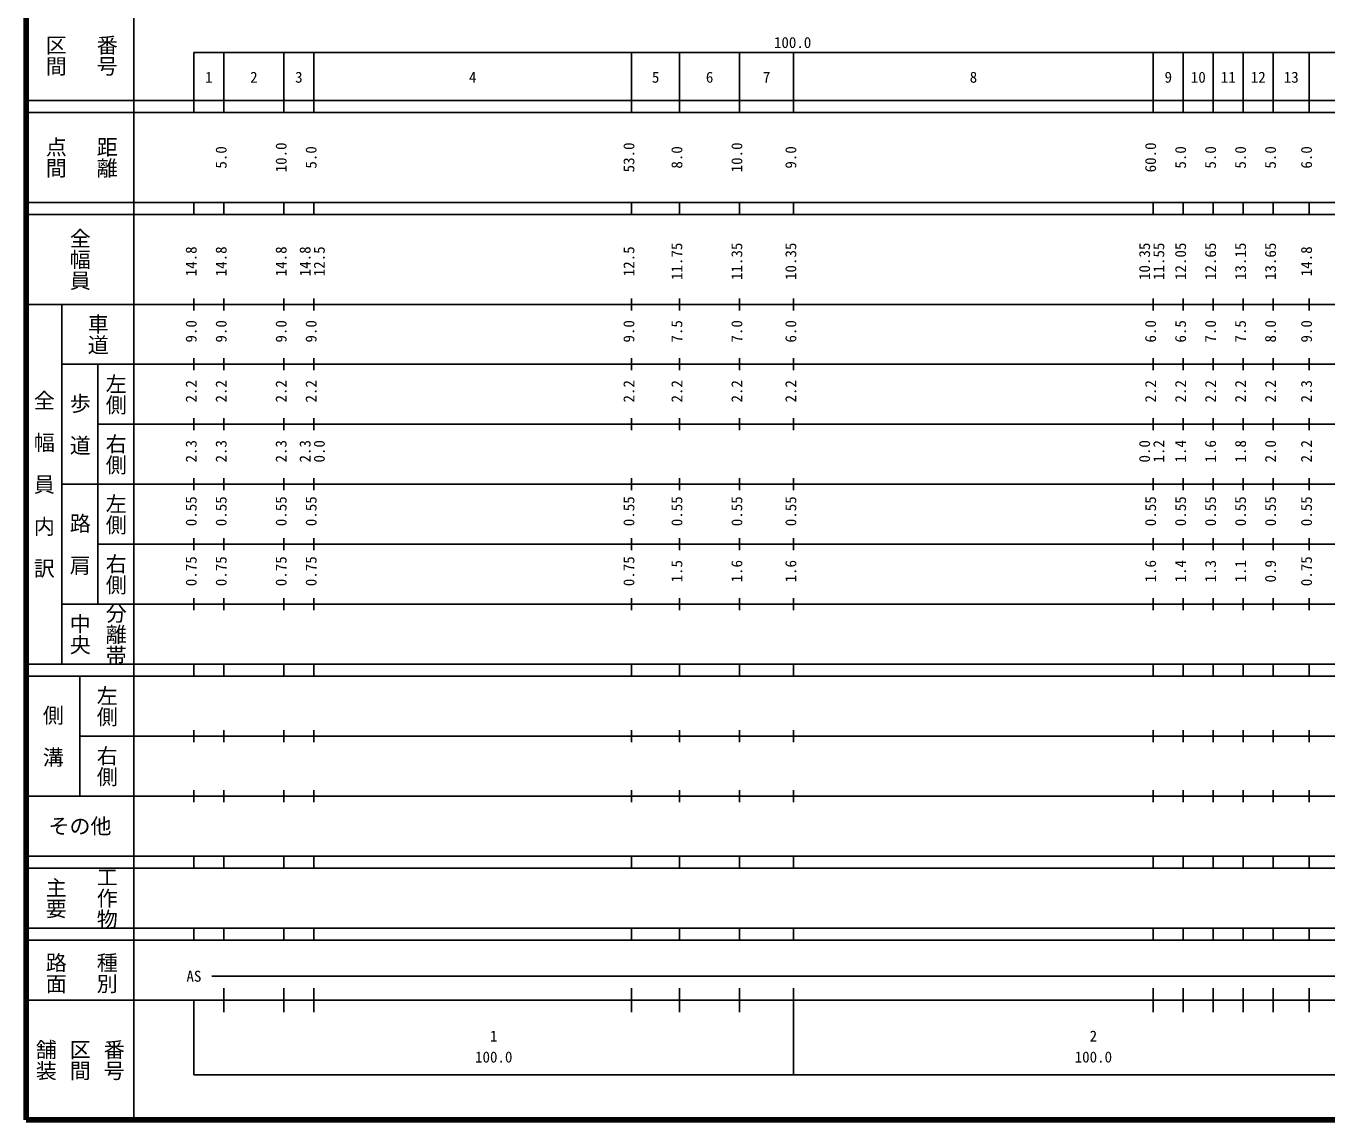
# Model space of a CAD drawing. Units: millimetres on the paper, enlarged 1000 times. Extents: x 40000 to 680000, y 20000 to 380000.
# Drawn here: x 40000 to 256959, y 20000 to 202409 of the extents above; entities that cross this region are included whole.
import ezdxf
from ezdxf.enums import TextEntityAlignment as Align

# ---------------------------------------------------------------- set-up
doc = ezdxf.new("R2010")
doc.units = ezdxf.units.MM
doc.header["$LTSCALE"] = 1000
doc.layers.add('M-TTL', color=2, linetype='Continuous', lineweight=140)
doc.layers.add('M-TTL-BAND', color=7, linetype='Continuous', lineweight=25)
doc.styles.add('@ＭＳ ゴシック', font='')
doc.styles.add('ＭＳ ゴシック', font='')
doc.styles.get('@ＭＳ ゴシック').set_extended_font_data('@MS Gothic')
doc.styles.get('ＭＳ ゴシック').set_extended_font_data('MS Gothic')

msp = doc.modelspace()

# ---------------------------------------------------------------- linework, layer by layer
at = {"layer": 'M-TTL'}
for p, q in [((40000, 380000), (40000, 20000)), ((40000, 20000), (680000, 20000))]:
    msp.add_line(p, q, dxfattribs=at)
at = {"layer": 'M-TTL-BAND'}
for p, q in [((58000, 370000), (58000, 20000)), ((68000, 198000), (579000, 198000)), ((68000, 198000), (68000, 188000)), ((73000, 188000), (73000, 198000)), ((83000, 188000), (83000, 198000)), ((88000, 188000), (88000, 198000)), ((141000, 188000), (141000, 198000)), ((149000, 188000), (149000, 198000)), ((159000, 188000), (159000, 198000)), ((168000, 188000), (168000, 198000)), ((228000, 188000), (228000, 198000)), ((233000, 188000), (233000, 198000)), ((238000, 188000), (238000, 198000)), ((243000, 188000), (243000, 198000)), ((248000, 188000), (248000, 198000)), ((254000, 188000), (254000, 198000)), ((40000, 190000), (579000, 190000)), ((40000, 188000), (579000, 188000)), ((40000, 173000), (579000, 173000)), ((68000, 171000), (68000, 173000)), ((73000, 171000), (73000, 173000)), ((83000, 171000), (83000, 173000)), ((88000, 171000), (88000, 173000)), ((141000, 171000), (141000, 173000)), ((149000, 171000), (149000, 173000)), ((159000, 171000), (159000, 173000)), ((168000, 171000), (168000, 173000)), ((228000, 171000), (228000, 173000)), ((233000, 171000), (233000, 173000)), ((238000, 171000), (238000, 173000)), ((243000, 171000), (243000, 173000)), ((248000, 171000), (248000, 173000)), ((254000, 171000), (254000, 173000)), ((40000, 171000), (579000, 171000)), ((68000, 155000), (68000, 157000)), ((73000, 155000), (73000, 157000)), ((83000, 155000), (83000, 157000)), ((88000, 155000), (88000, 157000)), ((141000, 155000), (141000, 157000)), ((149000, 155000), (149000, 157000)), ((159000, 155000), (159000, 157000)), ((168000, 155000), (168000, 157000)), ((228000, 155000), (228000, 157000)), ((233000, 155000), (233000, 157000)), ((238000, 155000), (238000, 157000)), ((243000, 155000), (243000, 157000)), ((248000, 155000), (248000, 157000)), ((254000, 155000), (254000, 157000)), ((40000, 156000), (579000, 156000)), ((46000, 96000), (46000, 156000)), ((46000, 146000), (579000, 146000)), ((52000, 146000), (52000, 106000)), ((68000, 145000), (68000, 147000)), ((73000, 145000), (73000, 147000)), ((83000, 145000), (83000, 147000)), ((88000, 145000), (88000, 147000)), ((141000, 145000), (141000, 147000)), ((149000, 145000), (149000, 147000)), ((159000, 145000), (159000, 147000)), ((168000, 145000), (168000, 147000)), ((228000, 145000), (228000, 147000)), ((233000, 145000), (233000, 147000)), ((238000, 145000), (238000, 147000)), ((243000, 145000), (243000, 147000)), ((248000, 145000), (248000, 147000)), ((254000, 145000), (254000, 147000)), ((68000, 135000), (68000, 137000)), ((73000, 135000), (73000, 137000)), ((83000, 135000), (83000, 137000)), ((88000, 135000), (88000, 137000)), ((141000, 135000), (141000, 137000)), ((149000, 135000), (149000, 137000)), ((159000, 135000), (159000, 137000)), ((168000, 135000), (168000, 137000)), ((228000, 135000), (228000, 137000)), ((233000, 135000), (233000, 137000)), ((238000, 135000), (238000, 137000)), ((243000, 135000), (243000, 137000)), ((248000, 135000), (248000, 137000)), ((254000, 135000), (254000, 137000)), ((52000, 136000), (579000, 136000)), ((46000, 126000), (579000, 126000)), ((68000, 125000), (68000, 127000)), ((73000, 125000), (73000, 127000)), ((83000, 125000), (83000, 127000)), ((88000, 125000), (88000, 127000)), ((141000, 125000), (141000, 127000)), ((149000, 125000), (149000, 127000)), ((159000, 125000), (159000, 127000)), ((168000, 125000), (168000, 127000)), ((228000, 125000), (228000, 127000)), ((233000, 125000), (233000, 127000)), ((238000, 125000), (238000, 127000)), ((243000, 125000), (243000, 127000)), ((248000, 125000), (248000, 127000)), ((254000, 125000), (254000, 127000)), ((52000, 116000), (579000, 116000)), ((68000, 115000), (68000, 117000)), ((73000, 115000), (73000, 117000)), ((83000, 115000), (83000, 117000)), ((88000, 115000), (88000, 117000)), ((141000, 115000), (141000, 117000)), ((149000, 115000), (149000, 117000)), ((159000, 115000), (159000, 117000)), ((168000, 115000), (168000, 117000)), ((228000, 115000), (228000, 117000)), ((233000, 115000), (233000, 117000)), ((238000, 115000), (238000, 117000)), ((243000, 115000), (243000, 117000)), ((248000, 115000), (248000, 117000)), ((254000, 115000), (254000, 117000)), ((68000, 105000), (68000, 107000)), ((73000, 105000), (73000, 107000)), ((83000, 105000), (83000, 107000)), ((88000, 105000), (88000, 107000)), ((141000, 105000), (141000, 107000)), ((149000, 105000), (149000, 107000)), ((159000, 105000), (159000, 107000)), ((168000, 105000), (168000, 107000)), ((228000, 105000), (228000, 107000)), ((233000, 105000), (233000, 107000)), ((238000, 105000), (238000, 107000)), ((243000, 105000), (243000, 107000)), ((248000, 105000), (248000, 107000)), ((254000, 105000), (254000, 107000)), ((46000, 106000), (579000, 106000)), ((40000, 96000), (579000, 96000)), ((68000, 94000), (68000, 96000)), ((73000, 94000), (73000, 96000)), ((83000, 94000), (83000, 96000)), ((88000, 94000), (88000, 96000)), ((141000, 94000), (141000, 96000)), ((149000, 94000), (149000, 96000)), ((159000, 94000), (159000, 96000)), ((168000, 94000), (168000, 96000)), ((228000, 94000), (228000, 96000)), ((233000, 94000), (233000, 96000)), ((238000, 94000), (238000, 96000)), ((243000, 94000), (243000, 96000)), ((248000, 94000), (248000, 96000)), ((254000, 94000), (254000, 96000)), ((40000, 94000), (579000, 94000)), ((49000, 94000), (49000, 74000)), ((68000, 83000), (68000, 85000)), ((73000, 83000), (73000, 85000)), ((83000, 83000), (83000, 85000)), ((88000, 83000), (88000, 85000)), ((141000, 83000), (141000, 85000)), ((149000, 83000), (149000, 85000)), ((159000, 83000), (159000, 85000)), ((168000, 83000), (168000, 85000)), ((228000, 83000), (228000, 85000)), ((233000, 83000), (233000, 85000)), ((238000, 83000), (238000, 85000)), ((243000, 83000), (243000, 85000)), ((248000, 83000), (248000, 85000)), ((254000, 83000), (254000, 85000)), ((49000, 84000), (579000, 84000)), ((40000, 74000), (579000, 74000)), ((68000, 73000), (68000, 75000)), ((73000, 73000), (73000, 75000)), ((83000, 73000), (83000, 75000)), ((88000, 73000), (88000, 75000)), ((141000, 73000), (141000, 75000)), ((149000, 73000), (149000, 75000)), ((159000, 73000), (159000, 75000)), ((168000, 73000), (168000, 75000)), ((228000, 73000), (228000, 75000)), ((233000, 73000), (233000, 75000)), ((238000, 73000), (238000, 75000)), ((243000, 73000), (243000, 75000)), ((248000, 73000), (248000, 75000)), ((254000, 73000), (254000, 75000)), ((40000, 64000), (579000, 64000)), ((68000, 62000), (68000, 64000)), ((73000, 62000), (73000, 64000)), ((83000, 62000), (83000, 64000)), ((88000, 62000), (88000, 64000)), ((141000, 62000), (141000, 64000)), ((149000, 62000), (149000, 64000)), ((159000, 62000), (159000, 64000)), ((168000, 62000), (168000, 64000)), ((228000, 62000), (228000, 64000)), ((233000, 62000), (233000, 64000)), ((238000, 62000), (238000, 64000)), ((243000, 62000), (243000, 64000)), ((248000, 62000), (248000, 64000)), ((254000, 62000), (254000, 64000)), ((40000, 62000), (579000, 62000)), ((40000, 52000), (579000, 52000)), ((40000, 50000), (579000, 50000)), ((68000, 50000), (68000, 52000)), ((73000, 50000), (73000, 52000)), ((83000, 50000), (83000, 52000)), ((88000, 50000), (88000, 52000)), ((141000, 50000), (141000, 52000)), ((149000, 50000), (149000, 52000)), ((159000, 50000), (159000, 52000)), ((168000, 50000), (168000, 52000)), ((228000, 50000), (228000, 52000)), ((233000, 50000), (233000, 52000)), ((238000, 50000), (238000, 52000)), ((243000, 50000), (243000, 52000)), ((248000, 50000), (248000, 52000)), ((254000, 50000), (254000, 52000)), ((71000, 44000), (565000, 44000)), ((73000, 38000), (73000, 42000)), ((83000, 38000), (83000, 42000)), ((88000, 38000), (88000, 42000)), ((141000, 38000), (141000, 42000)), ((149000, 38000), (149000, 42000)), ((159000, 38000), (159000, 42000)), ((168000, 27500), (168000, 42000)), ((228000, 38000), (228000, 42000)), ((233000, 38000), (233000, 42000)), ((238000, 38000), (238000, 42000)), ((243000, 38000), (243000, 42000)), ((248000, 38000), (248000, 42000)), ((254000, 38000), (254000, 42000)), ((40000, 40000), (579000, 40000)), ((68000, 40000), (68000, 27500)), ((68000, 27500), (579000, 27500))]:
    msp.add_line(p, q, dxfattribs=at)

# ---------------------------------------------------------------- texts
at = {"layer": 'M-TTL-BAND', "style": '@ＭＳ ゴシック'}
for s, p in [('区間', (45000, 197500)), ('番号', (53500, 197500)), ('点間', (45000, 180500)), ('距離', (53500, 180500)), ('全幅員', (49000, 163500)), ('車道', (52000, 151000)), ('左側', (55000, 141000)), ('全\u3000幅\u3000員\u3000内\u3000訳', (43000, 126000)), ('歩\u3000道', (49000, 136000)), ('右側', (55000, 131000)), ('左側', (55000, 121000)), ('路\u3000肩', (49000, 116000)), ('右側', (55000, 111000)), ('中央', (49000, 101000)), ('分離帯', (55000, 101000)), ('左側', (53500, 89000)), ('側\u3000溝', (44500, 84000)), ('右側', (53500, 79000)), ('工作物', (53500, 57000)), ('主要', (45000, 57000)), ('路面', (45000, 44500)), ('種別', (53500, 44500)), ('舗装', (43333, 30000)), ('区間', (49000, 30000)), ('番号', (54667, 30000))]:
    msp.add_text(s, height=2566, rotation=270, dxfattribs=at).set_placement(p, align=Align.MIDDLE_CENTER)
at = {"layer": 'M-TTL-BAND', "style": 'ＭＳ ゴシック'}
for s, p in [('100.0', (167844, 198195)), ('1', (70500, 192405)), ('2', (78000, 192405)), ('3', (85500, 192405)), ('4', (114500, 192405)), ('5', (145000, 192405)), ('6', (154000, 192405)), ('7', (163500, 192405)), ('8', (198000, 192405)), ('9', (230500, 192405)), ('10', (235500, 192405)), ('11', (240500, 192405)), ('12', (245500, 192405)), ('13', (251000, 192405)), ('AS', (68000, 42500)), ('1', (118000, 32523)), ('2', (218000, 32523)), ('100.0', (118000, 29033)), ('100.0', (218000, 29033))]:
    msp.add_text(s, height=1833, dxfattribs=at).set_placement(p, align=Align.BOTTOM_CENTER)
for s, p in [('10.0', (84000, 180500)), ('53.0', (142000, 180500)), ('10.0', (160000, 180500)), ('60.0', (229000, 180500)), ('5.0', (74000, 180500)), ('5.0', (89000, 180500)), ('8.0', (150000, 180500)), ('9.0', (169000, 180500)), ('5.0', (234000, 180500)), ('5.0', (239000, 180500)), ('5.0', (244000, 180500)), ('5.0', (249000, 180500)), ('6.0', (255000, 180500)), ('14.8', (69000, 163174)), ('14.8', (74000, 163174)), ('14.8', (84000, 163174)), ('14.8', (88000, 163174)), ('12.5', (90370, 163174)), ('12.5', (142000, 163174)), ('11.75', (150000, 163174)), ('11.35', (160000, 163174)), ('10.35', (169000, 163174)), ('10.35', (228000, 163174)), ('11.55', (230370, 163174)), ('12.05', (234000, 163174)), ('12.65', (239000, 163174)), ('13.15', (244000, 163174)), ('13.65', (249000, 163174)), ('14.8', (255000, 163174)), ('9.0', (69000, 151500)), ('9.0', (74000, 151500)), ('9.0', (84000, 151500)), ('9.0', (89000, 151500)), ('9.0', (142000, 151500)), ('7.5', (150000, 151500)), ('7.0', (160000, 151500)), ('6.0', (169000, 151500)), ('6.0', (229000, 151500)), ('6.5', (234000, 151500)), ('7.0', (239000, 151500)), ('7.5', (244000, 151500)), ('8.0', (249000, 151500)), ('9.0', (255000, 151500)), ('2.2', (69000, 141500)), ('2.2', (74000, 141500)), ('2.2', (84000, 141500)), ('2.2', (89000, 141500)), ('2.2', (142000, 141500)), ('2.2', (150000, 141500)), ('2.2', (160000, 141500)), ('2.2', (169000, 141500)), ('2.2', (229000, 141500)), ('2.2', (234000, 141500)), ('2.2', (239000, 141500)), ('2.2', (244000, 141500)), ('2.2', (249000, 141500)), ('2.3', (255000, 141500)), ('2.3', (69000, 131500)), ('2.3', (74000, 131500)), ('2.3', (84000, 131500)), ('2.3', (88000, 131500)), ('0.0', (90370, 131500)), ('0.0', (228000, 131500)), ('1.2', (230370, 131500)), ('1.4', (234000, 131500)), ('1.6', (239000, 131500)), ('1.8', (244000, 131500)), ('2.0', (249000, 131500)), ('2.2', (255000, 131500)), ('0.55', (69000, 121500)), ('0.55', (74000, 121500)), ('0.55', (84000, 121500)), ('0.55', (89000, 121500)), ('0.55', (142000, 121500)), ('0.55', (150000, 121500)), ('0.55', (160000, 121500)), ('0.55', (169000, 121500)), ('0.55', (229000, 121500)), ('0.55', (234000, 121500)), ('0.55', (239000, 121500)), ('0.55', (244000, 121500)), ('0.55', (249000, 121500)), ('0.55', (255000, 121500)), ('0.75', (69000, 111500)), ('0.75', (74000, 111500)), ('0.75', (84000, 111500)), ('0.75', (89000, 111500)), ('0.75', (142000, 111500)), ('1.5', (150000, 111500)), ('1.6', (160000, 111500)), ('1.6', (169000, 111500)), ('1.6', (229000, 111500)), ('1.4', (234000, 111500)), ('1.3', (239000, 111500)), ('1.1', (244000, 111500)), ('0.9', (249000, 111500)), ('0.75', (255000, 111500))]:
    msp.add_text(s, height=1833, rotation=90, dxfattribs=at).set_placement(p, align=Align.BOTTOM_CENTER)
msp.add_text('その他', height=2566, dxfattribs=at).set_placement((49000, 69000), align=Align.MIDDLE_CENTER)

doc.saveas('drawing.dxf')
